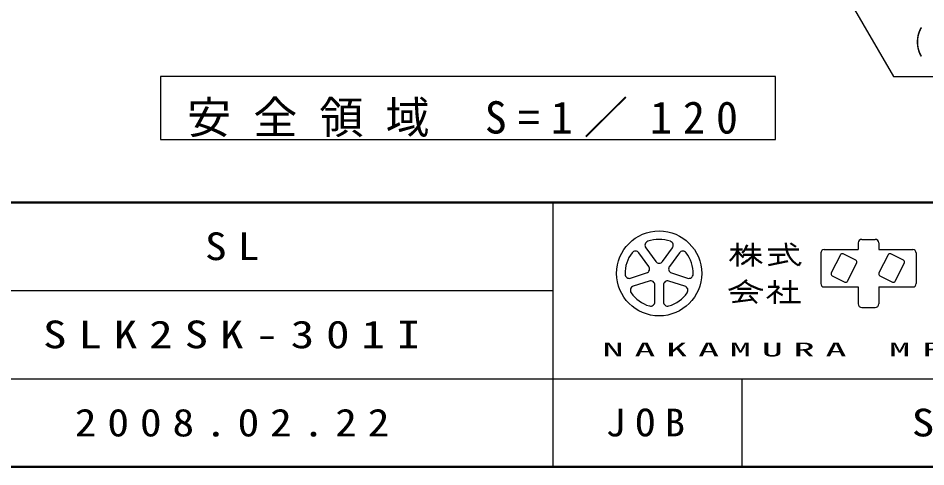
# Model space of a CAD drawing. Units: millimetres at full size; details may follow other scales. Extents: x -15630 to 0, y -2472 to 10680.
# Drawn here: x -4496 to -1617, y 0 to 1425 of the extents above; entities that cross this region are included whole.
import ezdxf

# ---------------------------------------------------------------- set-up
doc = ezdxf.new("R2010")
doc.units = ezdxf.units.MM
doc.layers.add('A3図枠', color=7, linetype='Continuous', lineweight=25)
doc.layers.add('補助', color=2, linetype='Continuous', lineweight=13)
doc.layers.add('図面プロファイル', color=7, linetype='Continuous')
doc.styles.add('ＭＳ ゴシック', font='')
doc.styles.get('ＭＳ ゴシック').set_extended_font_data('MS Gothic')

msp = doc.modelspace()

# ---------------------------------------------------------------- linework, layer by layer
at = {"layer": 'A3図枠', "lineweight": 50}
for p, q in [((-15400, 840), (0, 840)), ((-2214.439, 711.732), (-2214.439, 636.132)), ((-2165.839, 711.732), (-2165.839, 636.132)), ((-2028.743, 698.677), (-2046.388, 710.441)), ((-2236.039, 690.132), (-2198.239, 690.132)), ((-2196.619, 673.932), (-2138.839, 673.932)), ((-2190.743, 690.132), (-2140.999, 690.132)), ((-2117.239, 690.132), (-2020.039, 690.132)), ((-2111.839, 673.932), (-2063.239, 673.932)), ((-2084.839, 673.932), (-2084.839, 646.932)), ((-2115.546, 640.791), (-2054.133, 653.073)), ((-2095.639, 592.932), (-2095.639, 571.332)), ((-2047.039, 592.932), (-2047.039, 522.732)), ((-2236.039, 551.352), (-2149.639, 551.352)), ((-2214.439, 565.932), (-2171.239, 565.932)), ((-2195.968, 551.352), (-2211.549, 525.421)), ((-2117.239, 571.332), (-2082.047, 571.332)), ((-2095.639, 556.396), (-2095.639, 517.332)), ((-2093.619, 558.419), (-2071.846, 545.848)), ((-2071.339, 565.932), (-2022.739, 565.932)), ((-2230.601, 522.699), (-2164.503, 532.141)), ((-2176.639, 544.278), (-2152.394, 520.032)), ((-2079.439, 522.732), (-2014.639, 522.732)), ((-15400, 0), (0, 0))]:
    msp.add_line(p, q, dxfattribs=at)
at = {"layer": 'A3図枠', "color": 211}
for p, q in [((-2800, 840), (-2800, 0)), ((-7500, 560), (-2800, 560)), ((-9700, 280), (0, 280))]:
    msp.add_line(p, q, dxfattribs=at)
at = {"layer": 'A3図枠'}
for p, q in [((-1820.239, 722.532), (-1777.039, 722.532)), ((-2505.148, 695.732), (-2473.761, 652.532)), ((-2451.918, 652.532), (-2420.531, 695.733)), ((-1831.039, 711.732), (-1831.039, 690.132)), ((-1766.239, 711.732), (-1766.239, 690.132)), ((-2495.605, 636.662), (-2526.991, 679.862)), ((-2398.687, 679.862), (-2430.074, 636.662)), ((-1949.839, 679.332), (-1949.839, 582.132)), ((-1939.039, 690.132), (-1831.039, 690.132)), ((-1887.937, 673.536), (-1916.701, 616.008)), ((-1838.995, 656.31), (-1879.244, 676.434)), ((-1766.239, 690.132), (-1658.239, 690.132)), ((-1736.737, 673.536), (-1765.502, 616.008)), ((-1687.795, 656.31), (-1728.044, 676.434)), ((-1647.439, 679.332), (-1647.439, 582.132)), ((-1864.861, 590.088), (-1836.097, 647.616)), ((-1713.662, 590.088), (-1684.897, 647.616)), ((-2553.14, 599.387), (-2502.355, 615.888)), ((-2423.324, 615.888), (-2372.539, 599.387)), ((-1913.804, 607.314), (-1873.555, 587.19)), ((-1762.604, 607.314), (-1722.355, 587.19)), ((-2494.011, 590.209), (-2544.796, 573.708)), ((-2476.339, 523.971), (-2476.339, 577.37)), ((-2449.339, 577.37), (-2449.339, 523.971)), ((-2380.883, 573.708), (-2431.668, 590.209)), ((-1939.039, 571.332), (-1831.039, 571.332)), ((-1831.039, 571.332), (-1831.039, 517.332)), ((-1766.239, 571.332), (-1658.239, 571.332)), ((-1766.239, 571.332), (-1766.239, 517.332)), ((-1820.239, 506.532), (-1777.039, 506.532)), ((-2200, 280), (-2200, 0))]:
    msp.add_line(p, q, dxfattribs=at)
msp.add_circle((-2462.839, 614.532), 135, dxfattribs=at)
for centre, radius, start, end in [((-2462.839, 614.532), 108, 70.60155, 109.39847), ((-1820.239, 711.732), 10.8, 89.99998, 179.99996), ((-1777.039, 711.732), 10.8, 0, 89.99998), ((-2494.226, 703.668), 13.5, 109.39847, 215.99997), ((-2431.453, 703.668), 13.5, 324, 70.60155), ((-2462.839, 614.532), 108, 142.60154, 181.39846), ((-2537.913, 671.927), 13.5, 35.99999, 142.60154), ((-2387.766, 671.927), 13.5, 37.39846, 143.99995), ((-2462.839, 614.532), 108, 358.60155, 37.39847), ((-1939.039, 679.332), 10.8, 89.99998, 179.99996), ((-1882.141, 670.638), 6.48, 63.43492, 153.435), ((-1730.941, 670.638), 6.48, 63.43492, 153.435), ((-1658.239, 679.332), 10.8, 0, 89.99998), ((-2506.526, 628.727), 13.5, 287.99998, 35.99999), ((-2462.839, 660.467), 13.5, 215.99998, 324), ((-2419.152, 628.727), 13.5, 143.99996, 251.99999), ((-1841.893, 650.514), 6.48, 333.4349, 63.43487), ((-1690.693, 650.514), 6.48, 333.4349, 63.43487), ((-2557.311, 612.226), 13.5, 181.39848, 287.99997), ((-2368.368, 612.226), 13.5, 252.00001, 358.60156), ((-1910.906, 613.11), 6.48, 153.43495, 243.43485), ((-1759.706, 613.11), 6.48, 153.43495, 243.43485), ((-2489.839, 577.37), 13.5, 359.99997, 107.99999), ((-2435.839, 577.37), 13.5, 71.99997, 179.99999), ((-1939.039, 582.132), 10.8, 179.99998, 270.00002), ((-1870.657, 592.986), 6.48, 243.43498, 333.43496), ((-1719.457, 592.986), 6.48, 243.43498, 333.43496), ((-1658.239, 582.132), 10.8, 270.00002, 0), ((-2540.624, 560.869), 13.5, 107.99999, 214.60154), ((-2462.839, 614.532), 108, 214.60156, 253.39848), ((-2462.839, 614.532), 108, 286.60155, 325.39847), ((-2385.054, 560.869), 13.5, 325.39847, 71.99996), ((-2489.839, 523.971), 13.5, 253.39847, 359.99997), ((-2435.839, 523.971), 13.5, 179.99999, 286.60154), ((-1820.239, 517.332), 10.8, 179.99998, 270.00002), ((-1777.039, 517.332), 10.8, 270.00002, 0)]:
    msp.add_arc(centre, radius, start, end, dxfattribs=at)
at = {"layer": 'A3図枠', "lineweight": 50}
for centre, radius, start, end in [((-2240.089, 721.883), 58.678, 313.72108, 343.54317), ((-1982.52, 707.773), 78.113, 177.09472, 240.51891), ((-2298.644, 723.366), 91.385, 311.36185, 337.13638), ((-2135.328, 737.089), 93.805, 212.50346, 230.00631), ((-2254.942, 752.732), 121.362, 295.86917, 317.23866), ((-2076.737, 752.732), 121.362, 222.76131, 240.10806), ((-2061.588, 672.18), 51.967, 321.42112, 334.8249), ((-2275.921, 690.272), 132.812, 285.11261, 313.40619), ((-2110.801, 687.747), 127.68, 231.17281, 259.75506), ((-2226.399, 689.046), 186.263, 304.87257, 320.80411)]:
    msp.add_arc(centre, radius, start, end, dxfattribs=at)
at = {"layer": '補助', "lineweight": 25}
for p, q in [((-1890.742, 1536.077), (-1719.802, 1240)), ((-1719.802, 1240), (-1679.802, 1240)), ((-1679.802, 1240), (-553.321, 1240))]:
    msp.add_line(p, q, dxfattribs=at)
msp.add_lwpolyline([(-4044.025, 1240), (-4044.025, 1040), (-2094.025, 1040), (-2094.025, 1240)], close=True, dxfattribs=at)

# ---------------------------------------------------------------- texts
at = {"layer": 'A3図枠', "color": 4, "style": 'ＭＳ ゴシック'}
for s, insert, char_height, attachment_point in [('\\T1.5;\\W2.25;NAKAMURA\\~MFG.CORPORATION', (-2642.514, 350), 43.99, 7), ('\\T1.5;\\W1.05;JOB', (-2491.046, 140.202), 87.98, 5)]:
    msp.add_mtext(s, dxfattribs=dict(at, insert=insert, char_height=char_height, attachment_point=attachment_point))
at = {"layer": '図面プロファイル', "char_height": 87.98, "attachment_point": 5, "style": 'ＭＳ ゴシック'}
for s, insert in [('\\T1.5;\\W1.15;SL', (-3800, 700)), ('\\T1.5;\\W1.25;SLK2SK-301I', (-3800, 420)), ('\\T1.5;\\W1.15;2008.02.22', (-3800, 140)), ('\\T1.5;\\W1.2;STD', (-1500, 140))]:
    msp.add_mtext(s, dxfattribs=dict(at, insert=insert))
at = {"layer": '補助', "style": 'ＭＳ ゴシック'}
for s, insert, char_height, attachment_point in [('\\T1.64;\\W0.65;（）は基礎位置を示す', (-1690.802, 1385), 73.31, 1), ('\\T1.5;安全領域\\~S=1／120', (-3069.025, 1046.667), 102.6, 8)]:
    msp.add_mtext(s, dxfattribs=dict(at, insert=insert, char_height=char_height, attachment_point=attachment_point))

doc.saveas('drawing.dxf')
